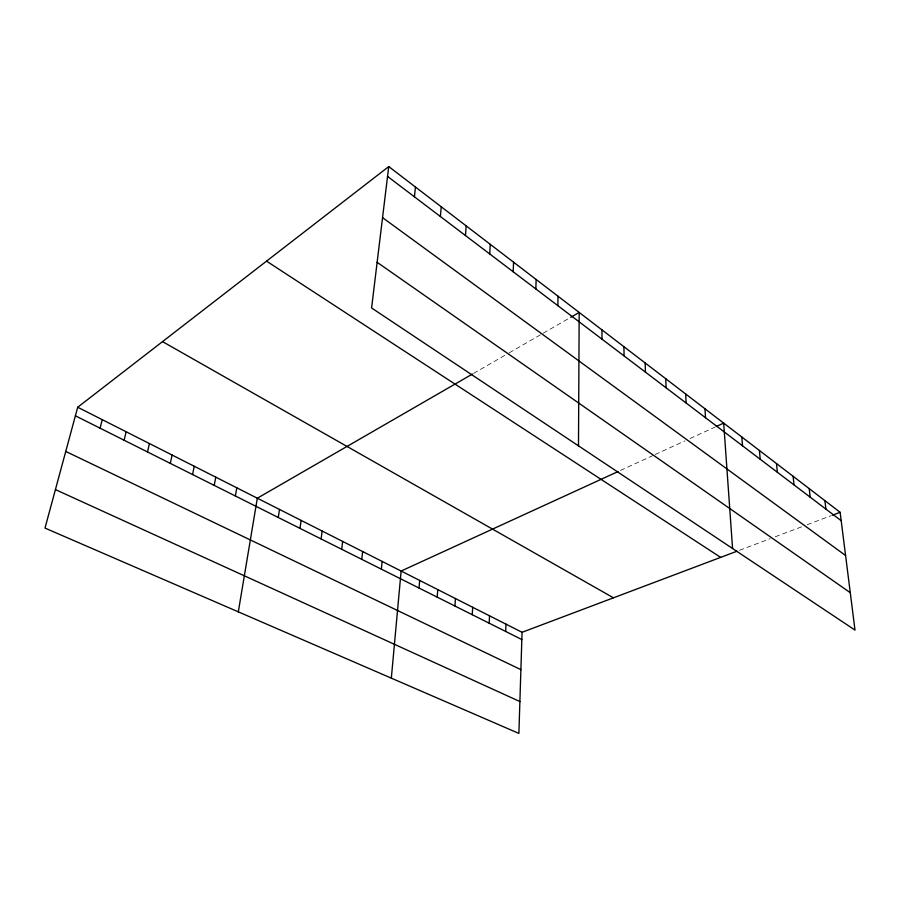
<?xml version="1.0" encoding="UTF-8"?>
<svg xmlns="http://www.w3.org/2000/svg" width="900" height="900" viewBox="0 0 900 900"><rect width="100%" height="100%" fill="white"/><g stroke="black" fill="none" stroke-linecap="round" stroke-linejoin="round"><path stroke-width="0.67" stroke-dasharray="4.5 3.38" d="M473.546 373.41L508.027 353.509M509.209 352.822L542.081 333.855M543.251 333.18L569.509 318.015M620.438 470.452L653.951 455.085M655.166 454.522L684.956 440.865M690.008 438.548L714.982 427.095M739.462 550.283L770.197 538.684M775.226 536.783L801.934 526.714M807.097 524.756L831.285 515.632"/><path stroke-width="1.35" d="M578.486 445.826L579.184 312.435L570.724 317.317M557.842 305.651L558 296.213M535.86 288.968L536.141 279.472M77.715 407.239L522.067 632.295L518.884 733.421L45 528.086L77.715 407.239L388.744 166.579L840.127 512.303L855 630.09L371.588 307.969L388.744 166.579M505.699 631.474L505.98 624.139M513.169 271.744L513.574 262.181M489.173 623.194L489.521 615.803M472.264 614.711L472.669 607.275M489.713 253.946L490.264 244.328M454.95 606.038L455.423 598.534M437.209 597.15L437.76 589.59M465.469 235.553L466.166 225.866M419.04 588.049L419.67 580.421M440.392 216.518L441.236 206.775M391.331 678.161L401.13 571.039L618.019 471.566M381.341 569.149L382.129 561.409M414.439 196.819L415.451 187.031M361.777 559.339L362.644 551.543M341.696 549.281L342.652 541.418M321.109 538.954L322.155 531.034M299.97 528.368L301.118 520.38M278.269 517.489L279.517 509.445M238.309 611.842L257.332 498.206L472.387 374.074M235.361 495.979L236.812 487.811M214.222 485.392L215.786 477.169M192.555 474.525L194.231 466.245M170.325 463.387L172.114 455.051M147.521 451.957L149.434 443.554M124.11 440.224L126.157 431.764M100.08 428.175L102.251 419.659M716.231 426.532L723.679 423.113L732.577 548.516M522.067 632.295L736.954 551.227M832.545 515.16L840.127 512.303M55.417 489.589L519.885 701.55M65.745 451.44L520.898 669.645M75.397 415.811L521.842 639.562M162.518 341.618L613.462 597.814M266.535 261.135L720.641 557.381M377.123 262.305L850.275 592.684M382.545 217.631L845.584 555.514M387.551 176.411L841.185 520.695M824.895 500.636L825.908 509.096M809.235 488.632L810.191 497.16M793.114 476.291L794.014 484.886M776.52 463.579L777.352 472.252M759.431 450.495L760.207 459.225M741.825 437.006L742.534 445.815M704.97 408.78L705.521 417.735M685.665 393.986L686.137 403.02M665.741 378.731L666.124 387.821M645.165 362.97L645.446 372.139M623.903 346.68L624.082 355.928M601.92 329.85L601.988 339.154"/></g></svg>
